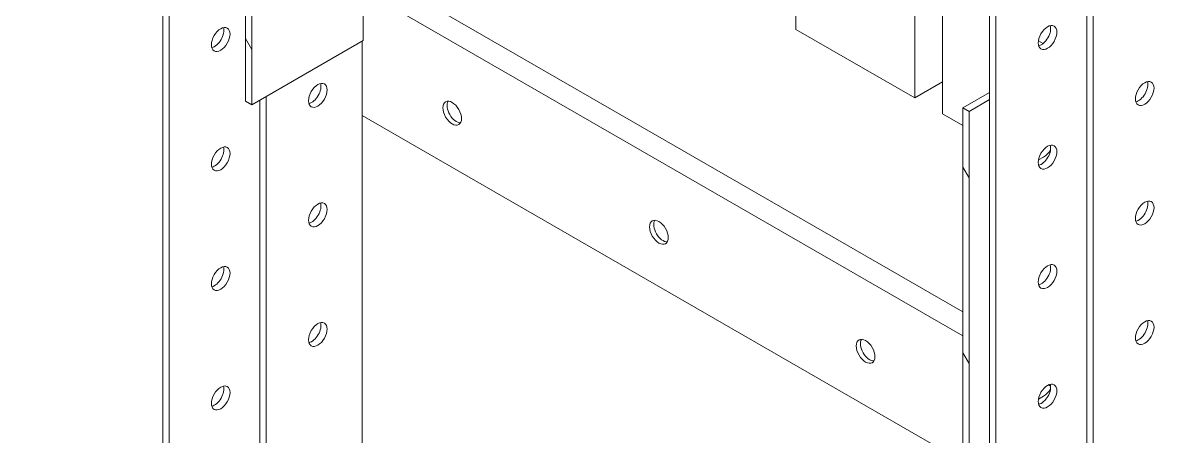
# Model space of a CAD drawing. Header units: millimetres. Extents: x 0 to 8410, y 0 to 5940.
# Drawn here: x 6488.3 to 6881.3, y 4750.2 to 4891.5 of the extents above; entities that cross this region are included whole.
import ezdxf

# ---------------------------------------------------------------- set-up
doc = ezdxf.new("R2010")
doc.units = ezdxf.units.MM
doc.header["$LTSCALE"] = 10
doc.layers.add('가시적인 것(ISO)', color=3, linetype='Continuous', lineweight=5, true_color=0x00ff00)
doc.layers.add('해치(ISO)', color=7, linetype='Continuous', lineweight=5)
pattern_1 = [(119.99998, (0, 0), (-27.49631, -15.87499), [])]

msp = doc.modelspace()

# ---------------------------------------------------------------- hatches: boundary and pattern name
at = {"layer": '해치(ISO)'}
h = msp.add_hatch(dxfattribs=at)
h.set_pattern_fill('ANSI31', color=256, scale=254, angle=75, style=0)
h.set_pattern_definition(pattern_1)
edge = h.paths.add_edge_path()
edge.add_line((7404.27, 4779.83), (7404.27, 4781.46))
edge.add_line((7404.27, 4781.46), (7404.27, 4781.94))
edge.add_line((7404.27, 4781.94), (7404.27, 4785.7))
edge.add_line((7404.27, 4785.7), (7404.27, 4786.36))
edge.add_line((7404.27, 4786.36), (7404.27, 4792.16))
edge.add_line((7404.27, 4792.16), (7404.27, 4792.17))
edge.add_line((7404.27, 4792.17), (7404.27, 4792.3))
edge.add_line((7404.27, 4792.3), (7404.27, 4796.6))
edge.add_line((7404.27, 4796.6), (7404.27, 4801.48))
edge.add_line((7404.27, 4801.48), (7404.27, 4808.84))
edge.add_line((7404.27, 4808.84), (7404.27, 4812.54))
edge.add_line((7404.27, 4812.54), (7403.36, 4813.06))
edge.add_line((7403.36, 4813.06), (7401.61, 4814.07))
edge.add_line((7401.61, 4814.07), (7401.1, 4814.36))
edge.add_line((7401.1, 4814.36), (7399.49, 4815.29))
edge.add_line((7399.49, 4815.29), (7381.65, 4825.56))
edge.add_line((7381.65, 4825.56), (7377.4, 4828.01))
edge.add_line((7377.4, 4828.01), (7375.98, 4828.82))
edge.add_line((7375.98, 4828.82), (7375.98, 4827.19))
edge.add_ellipse((7378.1, 4825.97), major_axis=(1.5, -2.6), ratio=0.578093, start_angle=225.1108, end_angle=315.1108)
edge.add_line((7378.1, 4823.51), (7397.55, 4812.32))
edge.add_ellipse((7397.55, 4808.64), major_axis=(2.25, -3.9), ratio=0.578093, start_angle=45.1108, end_angle=135.1108, ccw=False)
edge.add_line((7400.73, 4806.81), (7400.73, 4784.32))
edge.add_ellipse((7402.85, 4783.1), major_axis=(1.5, -2.6), ratio=0.578093, start_angle=225.1108, end_angle=315.1108)
edge.add_line((7402.85, 4780.65), (7404.27, 4779.83))
edge = h.paths.add_edge_path()
edge.add_line((6488.28, 5307.32), (6489.69, 5306.5))
edge.add_ellipse((6489.69, 5308.95), major_axis=(1.5, -2.6), ratio=0.578093, start_angle=315.1108, end_angle=405.1108)
edge.add_line((6491.82, 5307.73), (6491.82, 5330.21))
edge.add_ellipse((6495, 5328.38), major_axis=(-2.25, 3.9), ratio=0.578093, start_angle=315.1108, end_angle=405.1108, ccw=False)
edge.add_line((6495, 5332.06), (6514.44, 5320.86))
edge.add_ellipse((6514.44, 5323.32), major_axis=(1.5, -2.6), ratio=0.578093, start_angle=315.1108, end_angle=405.1108)
edge.add_line((6516.56, 5322.09), (6516.56, 5323.73))
edge.add_line((6516.56, 5323.73), (6498.56, 5334.1))
edge.add_line((6498.56, 5334.1), (6498.55, 5334.1))
edge.add_line((6498.55, 5334.1), (6488.28, 5340.02))
edge.add_line((6488.28, 5340.02), (6488.28, 5307.32))
h = msp.add_hatch(dxfattribs=at)
h.set_pattern_fill('ANSI31', color=256, scale=254, angle=75, style=0)
h.set_pattern_definition(pattern_1)
h.paths.add_polyline_path([(6811.92, 4861.21), (6809.8, 4862.43), (6809.8, 4723.45), (6811.92, 4722.22)])
h.paths.add_polyline_path([(6566.56, 5002.5), (6564.44, 5003.73), (6564.44, 4864.74), (6566.56, 4863.52)])

# ---------------------------------------------------------------- linework, layer by layer
at = {"layer": '가시적인 것(ISO)'}
for p, q in [((6536.11, 3615.66), (6536.11, 5304.3)), ((6538.23, 3614.43), (6538.23, 5303.08)), ((6818.95, 3452.78), (6818.95, 5149.6)), ((6821.07, 3451.56), (6821.07, 5148.38)), ((6852.18, 3433.64), (6852.18, 5130.46)), ((6854.31, 5129.24), (6854.31, 3432.42)), ((6604.7, 4885.48), (6604.7, 5024.47)), ((6564.44, 5003.73), (6564.44, 4864.74)), ((6566.56, 4863.52), (6566.56, 5002.5)), ((6752.66, 4930.01), (6752.66, 4889.29)), ((6604.7, 4910.79), (6809.8, 4792.68)), ((6793.32, 4906.59), (6793.32, 4865.87)), ((6809.8, 4784.51), (6604.7, 4902.62)), ((6802.86, 4901.1), (6802.86, 4860.38)), ((6793.32, 4865.87), (6752.66, 4889.29)), ((6604.7, 4885.48), (6566.56, 4863.52)), ((6604.33, 4644.52), (6604.33, 4885.28)), ((6835.62, 4885.34), (6837.21, 4884.42)), ((6802.86, 4871.37), (6793.32, 4865.87)), ((6571.46, 4866.35), (6571.46, 3595.3)), ((6818.95, 4867.7), (6809.8, 4862.43)), ((6564.44, 4864.74), (6566.56, 4863.52)), ((6569.34, 3596.52), (6569.34, 4865.12)), ((6811.92, 4861.21), (6809.8, 4862.43)), ((6809.8, 4862.43), (6809.8, 4723.45)), ((6811.92, 4861.21), (6818.95, 4865.25)), ((6604.33, 4859.79), (6809.8, 4741.47)), ((6809.8, 4856.38), (6802.86, 4860.38)), ((6811.92, 4722.22), (6811.92, 4861.21)), ((6835.64, 4844.61), (6837.34, 4845.58)), ((6839.8, 4767.23), (6839.04, 4767.67)), ((6835.64, 4762.85), (6837.34, 4763.83))]:
    msp.add_line(p, q, dxfattribs=at)
for centre, major_axis in [((6555.91, 4885.84), (2.25, 3.9)), ((6838.75, 4886.48), (2.25, 3.9)), ((6589.14, 4866.71), (2.25, 3.9)), ((6871.98, 4867.34), (2.25, 3.9)), ((6635.1, 4860.6), (-2.25, 3.9)), ((6838.75, 4845.6), (2.25, 3.9)), ((6555.91, 4844.97), (2.25, 3.9)), ((6871.98, 4826.46), (2.25, 3.9)), ((6589.14, 4825.83), (2.25, 3.9)), ((6705.81, 4819.88), (-2.25, 3.9)), ((6555.91, 4804.09), (2.25, 3.9)), ((6838.75, 4804.72), (2.25, 3.9)), ((6589.14, 4784.95), (2.25, 3.9)), ((6871.98, 4785.58), (2.25, 3.9)), ((6776.52, 4779.16), (-2.25, 3.9)), ((6555.91, 4763.21), (2.25, 3.9)), ((6838.75, 4763.84), (2.25, 3.9))]:
    msp.add_ellipse(centre, major_axis=major_axis, ratio=0.578093, dxfattribs=at)
for centre, major_axis, start_param, end_param in [((6553.79, 4887.07), (2.25, 3.9), 3.631445, 5.793333), ((6836.63, 4887.7), (2.25, 3.9), 3.631445, 5.793333), ((6587.02, 4867.93), (2.25, 3.9), 3.631445, 5.793333), ((6869.86, 4868.56), (2.25, 3.9), 3.631445, 5.793333), ((6636.52, 4861.41), (-2.25, 3.9), 0.319049, 2.822544), ((6553.79, 4846.19), (2.25, 3.9), 3.631445, 5.793333), ((6836.63, 4846.82), (2.25, 3.9), 3.631445, 5.793333), ((6837.34, 4849.67), (2.5, 4.33), 3.925057, 4.688333), ((6587.02, 4827.05), (2.25, 3.9), 3.631445, 5.793333), ((6869.86, 4827.68), (2.25, 3.9), 3.631445, 5.793333), ((6707.23, 4820.69), (-2.25, 3.9), 0.319049, 2.822544), ((6553.79, 4805.31), (2.25, 3.9), 3.631445, 5.793333), ((6836.63, 4805.94), (2.25, 3.9), 3.631445, 5.793333), ((6587.02, 4786.17), (2.25, 3.9), 3.631445, 5.793333), ((6869.86, 4786.8), (2.25, 3.9), 3.631445, 5.793333), ((6777.94, 4779.97), (-2.25, 3.9), 0.319049, 2.822544), ((6836.63, 4765.07), (2.25, 3.9), 3.631445, 5.793333), ((6553.79, 4764.43), (2.25, 3.9), 3.631445, 5.793333), ((6837.34, 4767.92), (2.5, 4.33), 3.925057, 4.688333)]:
    msp.add_ellipse(centre, major_axis=major_axis, ratio=0.578093, start_param=start_param, end_param=end_param, dxfattribs=at)

doc.saveas('drawing.dxf')
